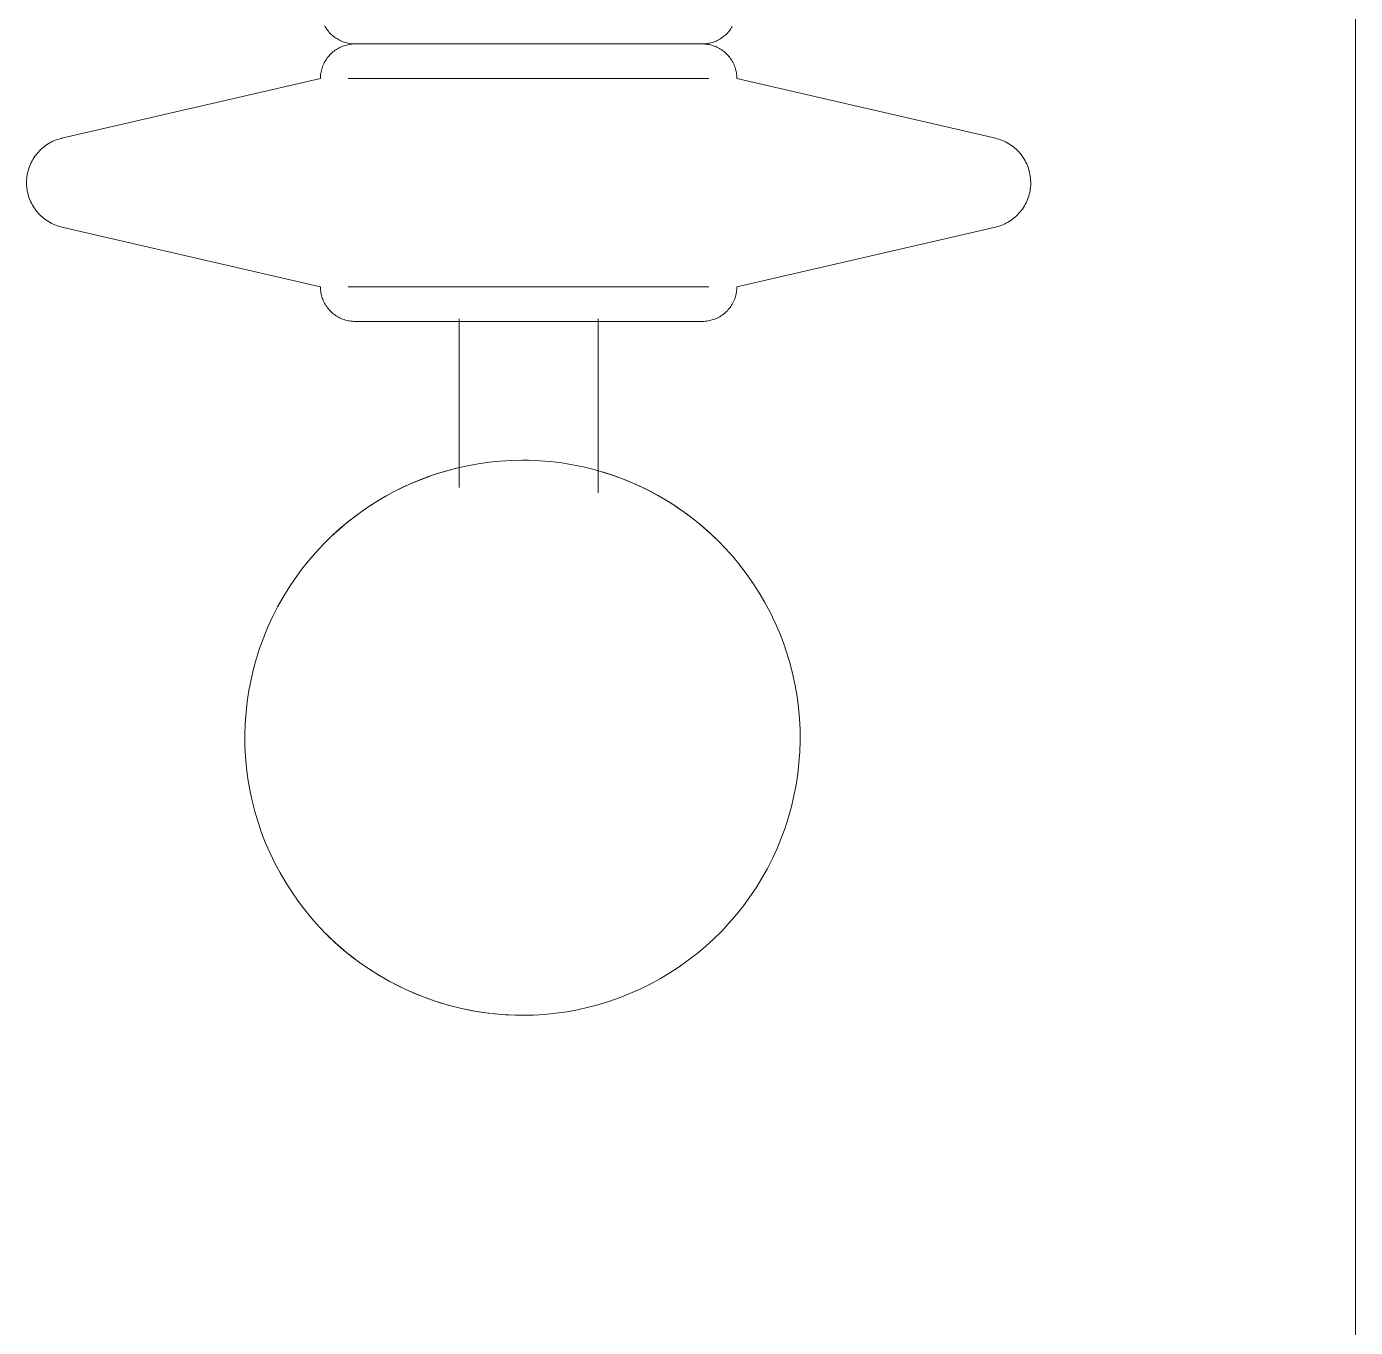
# Model space of a CAD drawing. Header units: inches. Extents: x 11834 to 13024, y -8101 to -6934.
# Drawn here: x 12478.49 to 12480.883, y -7351.098 to -7348.754 of the extents above; entities that cross this region are included whole.
import ezdxf

# ---------------------------------------------------------------- set-up
doc = ezdxf.new("R2010")
doc.units = ezdxf.units.IN
doc.header["$MEASUREMENT"] = 0
doc.layers.add('A-GENM', color=13, linetype='Continuous', lineweight=9)

# ---------------------------------------------------------------- blocks, each defined once
blk = doc.blocks.new('Foosball Table - Foosball Table-6977012-FIRST FLOOR POWER _ SIGNAL')
at = {"layer": 'A-GENM'}
for p, q in [((28, -12.0221), (28, 12.0221)), ((26.1361, -2.3125), (25.6705, -2.42)), ((26.5111, -2.3125), (26.1863, -2.3125)), ((26.8358, -2.3125), (26.5111, -2.3125)), ((27.3517, -2.42), (26.8861, -2.3125)), ((25.6705, -2.58), (26.1361, -2.6875)), ((26.8861, -2.6875), (27.3517, -2.58)), ((26.5111, -2.6875), (26.1863, -2.6875)), ((26.8358, -2.6875), (26.5111, -2.6875)), ((26.3861, -2.7455), (26.3861, -3.0493)), ((26.6361, -3.0589), (26.6361, -2.7455))]:
    blk.add_line(p, q, dxfattribs=at)
at = {"layer": 'A-GENM', "flags": 128}
for points in [[(26.1986, -2.25), (26.1961, -2.25), (26.1936, -2.2498), (26.1911, -2.2496), (26.1886, -2.2492), (26.1862, -2.2488), (26.1837, -2.2482), (26.1813, -2.2476), (26.1789, -2.2468), (26.1766, -2.246), (26.1742, -2.2451), (26.1719, -2.244), (26.1697, -2.2429), (26.1675, -2.2417), (26.1654, -2.2405), (26.1633, -2.2391), (26.1612, -2.2376), (26.1593, -2.2361), (26.1574, -2.2345), (26.1555, -2.2328), (26.1537, -2.231), (26.152, -2.2292), (26.1504, -2.2273), (26.1488, -2.2254), (26.1474, -2.2233), (26.146, -2.2213), (26.1447, -2.2191), (26.1434, -2.217)], [(26.8778, -2.2186), (26.8765, -2.2207), (26.8752, -2.2228), (26.8737, -2.2248), (26.8722, -2.2268), (26.8706, -2.2287), (26.8689, -2.2306), (26.8671, -2.2323), (26.8653, -2.234), (26.8634, -2.2357), (26.8614, -2.2372), (26.8594, -2.2387), (26.8573, -2.2401), (26.8552, -2.2414), (26.853, -2.2426), (26.8508, -2.2438), (26.8485, -2.2448), (26.8462, -2.2458), (26.8439, -2.2466), (26.8415, -2.2474), (26.8391, -2.248), (26.8366, -2.2486), (26.8342, -2.2491), (26.8317, -2.2495), (26.8292, -2.2497), (26.8267, -2.2499), (26.8242, -2.25), (26.8236, -2.25)], [(26.1361, -2.3125), (26.1361, -2.31), (26.1363, -2.3075), (26.1365, -2.305), (26.1369, -2.3025), (26.1373, -2.3001), (26.1379, -2.2976), (26.1385, -2.2952), (26.1392, -2.2928), (26.1401, -2.2905), (26.141, -2.2882), (26.142, -2.2859), (26.1431, -2.2836), (26.1443, -2.2814), (26.1456, -2.2793), (26.147, -2.2772), (26.1484, -2.2752), (26.15, -2.2732), (26.1516, -2.2713), (26.1533, -2.2694), (26.155, -2.2677), (26.1569, -2.266), (26.1587, -2.2643), (26.1607, -2.2628), (26.1627, -2.2613), (26.1648, -2.2599), (26.1669, -2.2586), (26.1691, -2.2574), (26.1713, -2.2562), (26.1736, -2.2552), (26.1759, -2.2542), (26.1783, -2.2534), (26.1807, -2.2526), (26.1831, -2.252), (26.1855, -2.2514), (26.1879, -2.2509), (26.1904, -2.2505), (26.1929, -2.2503), (26.1954, -2.2501), (26.1979, -2.25), (26.1986, -2.25)], [(26.3894, -2.25), (26.378, -2.25), (26.3668, -2.25), (26.3558, -2.25), (26.3451, -2.25), (26.3346, -2.25), (26.3244, -2.25), (26.3146, -2.25), (26.305, -2.25), (26.2958, -2.25), (26.2869, -2.25), (26.2784, -2.25), (26.2702, -2.25), (26.2624, -2.25), (26.2551, -2.25), (26.2481, -2.25), (26.2416, -2.25), (26.2355, -2.25), (26.2298, -2.25), (26.2246, -2.25), (26.2198, -2.25), (26.2155, -2.25), (26.2117, -2.25), (26.2083, -2.25), (26.2055, -2.25), (26.2031, -2.25), (26.2012, -2.25), (26.1999, -2.25), (26.199, -2.25), (26.1986, -2.25)], [(26.1986, -2.25), (26.1988, -2.25), (26.1996, -2.25), (26.2008, -2.25), (26.2026, -2.25), (26.2048, -2.25), (26.2075, -2.25), (26.2107, -2.25), (26.2144, -2.25), (26.2186, -2.25), (26.2232, -2.25), (26.2283, -2.25), (26.2339, -2.25), (26.2399, -2.25), (26.2463, -2.25), (26.2532, -2.25), (26.2604, -2.25), (26.2681, -2.25), (26.2761, -2.25), (26.2846, -2.25), (26.2933, -2.25), (26.3025, -2.25), (26.312, -2.25), (26.3218, -2.25), (26.3318, -2.25), (26.3422, -2.25), (26.3529, -2.25), (26.3638, -2.25), (26.3749, -2.25), (26.3863, -2.25), (26.3978, -2.25), (26.4096, -2.25), (26.4215, -2.25), (26.4335, -2.25), (26.4457, -2.25), (26.458, -2.25), (26.4703, -2.25), (26.4827, -2.25), (26.4952, -2.25), (26.5077, -2.25), (26.5111, -2.25)], [(26.5111, -2.25), (26.4986, -2.25), (26.4861, -2.25), (26.4737, -2.25), (26.4613, -2.25), (26.449, -2.25), (26.4368, -2.25), (26.4247, -2.25), (26.4128, -2.25), (26.401, -2.25), (26.3894, -2.25), (26.378, -2.25), (26.3668, -2.25), (26.3558, -2.25), (26.3451, -2.25), (26.3346, -2.25), (26.3244, -2.25), (26.3146, -2.25), (26.305, -2.25), (26.2958, -2.25), (26.2869, -2.25), (26.2784, -2.25), (26.2702, -2.25), (26.2624, -2.25), (26.2551, -2.25), (26.2481, -2.25), (26.2416, -2.25), (26.2355, -2.25), (26.2298, -2.25), (26.2246, -2.25), (26.2198, -2.25), (26.2155, -2.25), (26.2117, -2.25), (26.2083, -2.25), (26.2055, -2.25), (26.2031, -2.25), (26.2012, -2.25), (26.1999, -2.25), (26.199, -2.25), (26.1986, -2.25)], [(26.1986, -2.25), (26.1988, -2.25), (26.1996, -2.25), (26.2008, -2.25), (26.2026, -2.25), (26.2048, -2.25), (26.2075, -2.25), (26.2107, -2.25), (26.2144, -2.25), (26.2186, -2.25), (26.2232, -2.25), (26.2283, -2.25), (26.2339, -2.25), (26.2399, -2.25), (26.2463, -2.25), (26.2532, -2.25), (26.2604, -2.25), (26.2681, -2.25), (26.2761, -2.25), (26.2846, -2.25), (26.2933, -2.25), (26.3025, -2.25), (26.312, -2.25), (26.3218, -2.25), (26.3318, -2.25), (26.3422, -2.25), (26.3529, -2.25), (26.3638, -2.25), (26.3749, -2.25), (26.3863, -2.25)], [(26.5111, -2.25), (26.5236, -2.25), (26.536, -2.25), (26.5485, -2.25), (26.5609, -2.25), (26.5732, -2.25), (26.5854, -2.25), (26.5974, -2.25), (26.6094, -2.25), (26.6212, -2.25), (26.6328, -2.25), (26.6442, -2.25), (26.6554, -2.25), (26.6663, -2.25), (26.6771, -2.25), (26.6875, -2.25), (26.6977, -2.25), (26.7076, -2.25), (26.7171, -2.25), (26.7264, -2.25), (26.7352, -2.25), (26.7438, -2.25), (26.7519, -2.25), (26.7597, -2.25), (26.7671, -2.25), (26.774, -2.25), (26.7806, -2.25), (26.7867, -2.25), (26.7924, -2.25), (26.7976, -2.25), (26.8023, -2.25), (26.8066, -2.25), (26.8105, -2.25), (26.8138, -2.25), (26.8167, -2.25), (26.819, -2.25), (26.8209, -2.25), (26.8223, -2.25), (26.8232, -2.25), (26.8236, -2.25)], [(26.8236, -2.25), (26.8233, -2.25), (26.8226, -2.25), (26.8213, -2.25), (26.8196, -2.25), (26.8173, -2.25), (26.8146, -2.25), (26.8114, -2.25), (26.8077, -2.25), (26.8035, -2.25), (26.7989, -2.25), (26.7938, -2.25), (26.7883, -2.25), (26.7823, -2.25), (26.7758, -2.25), (26.769, -2.25), (26.7617, -2.25), (26.7541, -2.25), (26.746, -2.25), (26.7376, -2.25), (26.7288, -2.25), (26.7197, -2.25), (26.7102, -2.25), (26.7004, -2.25), (26.6903, -2.25), (26.6799, -2.25), (26.6693, -2.25), (26.6584, -2.25), (26.6472, -2.25), (26.6359, -2.25), (26.6243, -2.25), (26.6126, -2.25), (26.6007, -2.25), (26.5886, -2.25), (26.5765, -2.25), (26.5642, -2.25), (26.5518, -2.25), (26.5394, -2.25), (26.5269, -2.25), (26.5144, -2.25), (26.5111, -2.25)], [(26.6328, -2.25), (26.6442, -2.25), (26.6554, -2.25), (26.6663, -2.25), (26.6771, -2.25), (26.6875, -2.25), (26.6977, -2.25), (26.7076, -2.25), (26.7171, -2.25), (26.7264, -2.25), (26.7352, -2.25), (26.7438, -2.25), (26.7519, -2.25), (26.7597, -2.25), (26.7671, -2.25), (26.774, -2.25), (26.7806, -2.25), (26.7867, -2.25), (26.7924, -2.25), (26.7976, -2.25), (26.8023, -2.25), (26.8066, -2.25), (26.8105, -2.25), (26.8138, -2.25), (26.8167, -2.25), (26.819, -2.25), (26.8209, -2.25), (26.8223, -2.25), (26.8232, -2.25), (26.8236, -2.25)], [(26.8236, -2.25), (26.8233, -2.25), (26.8226, -2.25), (26.8213, -2.25), (26.8196, -2.25), (26.8173, -2.25), (26.8146, -2.25), (26.8114, -2.25), (26.8077, -2.25), (26.8035, -2.25), (26.7989, -2.25), (26.7938, -2.25), (26.7883, -2.25), (26.7823, -2.25), (26.7758, -2.25), (26.769, -2.25), (26.7617, -2.25), (26.7541, -2.25), (26.746, -2.25), (26.7376, -2.25), (26.7288, -2.25), (26.7197, -2.25), (26.7102, -2.25), (26.7004, -2.25), (26.6903, -2.25), (26.6799, -2.25), (26.6693, -2.25), (26.6584, -2.25), (26.6472, -2.25), (26.6359, -2.25)], [(26.8236, -2.25), (26.8261, -2.25), (26.8286, -2.2502), (26.8311, -2.2504), (26.8335, -2.2508), (26.836, -2.2512), (26.8384, -2.2518), (26.8408, -2.2524), (26.8432, -2.2532), (26.8456, -2.254), (26.8479, -2.2549), (26.8502, -2.256), (26.8524, -2.2571), (26.8546, -2.2583), (26.8568, -2.2595), (26.8589, -2.2609), (26.8609, -2.2624), (26.8629, -2.2639), (26.8648, -2.2655), (26.8666, -2.2672), (26.8684, -2.269), (26.8701, -2.2708), (26.8717, -2.2727), (26.8733, -2.2746), (26.8748, -2.2767), (26.8762, -2.2787), (26.8775, -2.2809), (26.8787, -2.283), (26.8798, -2.2853), (26.8809, -2.2875), (26.8818, -2.2899), (26.8827, -2.2922), (26.8834, -2.2946), (26.8841, -2.297), (26.8847, -2.2994), (26.8852, -2.3019), (26.8855, -2.3043), (26.8858, -2.3068), (26.886, -2.3093), (26.8861, -2.3118), (26.8861, -2.3125)], [(25.6705, -2.58), (25.6673, -2.5792), (25.6642, -2.5783), (25.661, -2.5772), (25.658, -2.576), (25.655, -2.5747), (25.652, -2.5733), (25.6491, -2.5718), (25.6463, -2.5701), (25.6435, -2.5684), (25.6408, -2.5665), (25.6382, -2.5645), (25.6356, -2.5624), (25.6332, -2.5603), (25.6308, -2.558), (25.6285, -2.5556), (25.6264, -2.5531), (25.6243, -2.5506), (25.6223, -2.548), (25.6204, -2.5453), (25.6187, -2.5425), (25.617, -2.5396), (25.6155, -2.5367), (25.6141, -2.5338), (25.6128, -2.5308), (25.6116, -2.5277), (25.6106, -2.5246), (25.6097, -2.5214), (25.6089, -2.5182), (25.6082, -2.515), (25.6077, -2.5118), (25.6073, -2.5085), (25.607, -2.5052), (25.6069, -2.502), (25.6069, -2.4987), (25.607, -2.4954), (25.6072, -2.4921), (25.6076, -2.4889), (25.6081, -2.4856), (25.6088, -2.4824), (25.6095, -2.4792), (25.6104, -2.476), (25.6114, -2.4729), (25.6126, -2.4698), (25.6138, -2.4668), (25.6152, -2.4638), (25.6167, -2.4609), (25.6184, -2.4581), (25.6201, -2.4553), (25.6219, -2.4525), (25.6239, -2.4499), (25.6259, -2.4473), (25.6281, -2.4449), (25.6304, -2.4425), (25.6327, -2.4402), (25.6351, -2.438), (25.6377, -2.4359), (25.6403, -2.4339), (25.643, -2.432), (25.6457, -2.4302), (25.6485, -2.4285), (25.6514, -2.427), (25.6544, -2.4255), (25.6574, -2.4242), (25.6604, -2.423), (25.6635, -2.4219), (25.6667, -2.421), (25.6699, -2.4201), (25.6705, -2.42)], [(27.3517, -2.42), (27.3548, -2.4208), (27.358, -2.4217), (27.3611, -2.4228), (27.3642, -2.424), (27.3672, -2.4253), (27.3701, -2.4267), (27.373, -2.4282), (27.3759, -2.4299), (27.3787, -2.4316), (27.3814, -2.4335), (27.384, -2.4355), (27.3865, -2.4376), (27.389, -2.4397), (27.3913, -2.442), (27.3936, -2.4444), (27.3958, -2.4469), (27.3979, -2.4494), (27.3998, -2.452), (27.4017, -2.4547), (27.4034, -2.4575), (27.4051, -2.4604), (27.4066, -2.4633), (27.408, -2.4662), (27.4093, -2.4692), (27.4105, -2.4723), (27.4115, -2.4754), (27.4125, -2.4786), (27.4132, -2.4818), (27.4139, -2.485), (27.4145, -2.4882), (27.4149, -2.4915), (27.4151, -2.4948), (27.4153, -2.498), (27.4153, -2.5013), (27.4152, -2.5046), (27.4149, -2.5079), (27.4145, -2.5111), (27.414, -2.5144), (27.4134, -2.5176), (27.4126, -2.5208), (27.4117, -2.524), (27.4107, -2.5271), (27.4096, -2.5302), (27.4083, -2.5332), (27.4069, -2.5362), (27.4054, -2.5391), (27.4038, -2.5419), (27.402, -2.5447), (27.4002, -2.5475), (27.3983, -2.5501), (27.3962, -2.5527), (27.394, -2.5551), (27.3918, -2.5575), (27.3894, -2.5598), (27.387, -2.562), (27.3845, -2.5641), (27.3819, -2.5661), (27.3792, -2.568), (27.3764, -2.5698), (27.3736, -2.5715), (27.3707, -2.573), (27.3678, -2.5745), (27.3648, -2.5758), (27.3617, -2.577), (27.3586, -2.5781), (27.3555, -2.579), (27.3523, -2.5799), (27.3517, -2.58)], [(26.1986, -2.75), (26.1961, -2.75), (26.1936, -2.7498), (26.1911, -2.7496), (26.1886, -2.7492), (26.1862, -2.7488), (26.1837, -2.7482), (26.1813, -2.7476), (26.1789, -2.7468), (26.1766, -2.746), (26.1742, -2.7451), (26.1719, -2.744), (26.1697, -2.7429), (26.1675, -2.7417), (26.1654, -2.7405), (26.1633, -2.7391), (26.1612, -2.7376), (26.1593, -2.7361), (26.1574, -2.7345), (26.1555, -2.7328), (26.1537, -2.731), (26.152, -2.7292), (26.1504, -2.7273), (26.1488, -2.7254), (26.1474, -2.7233), (26.146, -2.7213), (26.1447, -2.7191), (26.1434, -2.717), (26.1423, -2.7147), (26.1413, -2.7125), (26.1403, -2.7101), (26.1395, -2.7078), (26.1387, -2.7054), (26.138, -2.703), (26.1375, -2.7006), (26.137, -2.6981), (26.1366, -2.6957), (26.1363, -2.6932), (26.1362, -2.6907), (26.1361, -2.6882), (26.1361, -2.6875)], [(26.8861, -2.6875), (26.886, -2.69), (26.8859, -2.6925), (26.8856, -2.695), (26.8853, -2.6975), (26.8848, -2.6999), (26.8843, -2.7024), (26.8836, -2.7048), (26.8829, -2.7072), (26.8821, -2.7095), (26.8811, -2.7118), (26.8801, -2.7141), (26.879, -2.7164), (26.8778, -2.7186), (26.8765, -2.7207), (26.8752, -2.7228), (26.8737, -2.7248), (26.8722, -2.7268), (26.8706, -2.7287), (26.8689, -2.7306), (26.8671, -2.7323), (26.8653, -2.734), (26.8634, -2.7357), (26.8614, -2.7372), (26.8594, -2.7387), (26.8573, -2.7401), (26.8552, -2.7414), (26.853, -2.7426), (26.8508, -2.7438), (26.8485, -2.7448), (26.8462, -2.7458), (26.8439, -2.7466), (26.8415, -2.7474), (26.8391, -2.748), (26.8366, -2.7486), (26.8342, -2.7491), (26.8317, -2.7495), (26.8292, -2.7497), (26.8267, -2.7499), (26.8242, -2.75), (26.8236, -2.75)], [(26.3894, -2.75), (26.378, -2.75), (26.3668, -2.75), (26.3558, -2.75), (26.3451, -2.75), (26.3346, -2.75), (26.3244, -2.75), (26.3146, -2.75), (26.305, -2.75), (26.2958, -2.75), (26.2869, -2.75), (26.2784, -2.75), (26.2702, -2.75), (26.2624, -2.75), (26.2551, -2.75), (26.2481, -2.75), (26.2416, -2.75), (26.2355, -2.75), (26.2298, -2.75), (26.2246, -2.75), (26.2198, -2.75), (26.2155, -2.75), (26.2117, -2.75), (26.2083, -2.75), (26.2055, -2.75), (26.2031, -2.75), (26.2012, -2.75), (26.1999, -2.75), (26.199, -2.75), (26.1986, -2.75)], [(26.1986, -2.75), (26.1988, -2.75), (26.1996, -2.75), (26.2008, -2.75), (26.2026, -2.75), (26.2048, -2.75), (26.2075, -2.75), (26.2107, -2.75), (26.2144, -2.75), (26.2186, -2.75), (26.2232, -2.75), (26.2283, -2.75), (26.2339, -2.75), (26.2399, -2.75), (26.2463, -2.75), (26.2532, -2.75), (26.2604, -2.75), (26.2681, -2.75), (26.2761, -2.75), (26.2846, -2.75), (26.2933, -2.75), (26.3025, -2.75), (26.312, -2.75), (26.3218, -2.75), (26.3318, -2.75), (26.3422, -2.75), (26.3529, -2.75), (26.3638, -2.75), (26.3749, -2.75), (26.3863, -2.75), (26.3978, -2.75), (26.4096, -2.75), (26.4215, -2.75), (26.4335, -2.75), (26.4457, -2.75), (26.458, -2.75), (26.4703, -2.75), (26.4827, -2.75), (26.4952, -2.75), (26.5077, -2.75), (26.5111, -2.75)], [(26.5111, -2.75), (26.5236, -2.75), (26.536, -2.75), (26.5485, -2.75), (26.5609, -2.75), (26.5732, -2.75), (26.5854, -2.75), (26.5974, -2.75), (26.6094, -2.75), (26.6212, -2.75), (26.6328, -2.75), (26.6442, -2.75), (26.6554, -2.75), (26.6663, -2.75), (26.6771, -2.75), (26.6875, -2.75), (26.6977, -2.75), (26.7076, -2.75), (26.7171, -2.75), (26.7264, -2.75), (26.7352, -2.75), (26.7438, -2.75), (26.7519, -2.75), (26.7597, -2.75), (26.7671, -2.75), (26.774, -2.75), (26.7806, -2.75), (26.7867, -2.75), (26.7924, -2.75), (26.7976, -2.75), (26.8023, -2.75), (26.8066, -2.75), (26.8105, -2.75), (26.8138, -2.75), (26.8167, -2.75), (26.819, -2.75), (26.8209, -2.75), (26.8223, -2.75), (26.8232, -2.75), (26.8236, -2.75)], [(26.8236, -2.75), (26.8233, -2.75), (26.8226, -2.75), (26.8213, -2.75), (26.8196, -2.75), (26.8173, -2.75), (26.8146, -2.75), (26.8114, -2.75), (26.8077, -2.75), (26.8035, -2.75), (26.7989, -2.75), (26.7938, -2.75), (26.7883, -2.75), (26.7823, -2.75), (26.7758, -2.75), (26.769, -2.75), (26.7617, -2.75), (26.7541, -2.75), (26.746, -2.75), (26.7376, -2.75), (26.7288, -2.75), (26.7197, -2.75), (26.7102, -2.75), (26.7004, -2.75), (26.6903, -2.75), (26.6799, -2.75), (26.6693, -2.75), (26.6584, -2.75), (26.6472, -2.75), (26.6359, -2.75)], [(26.5, -3), (26.48, -3.0004), (26.46, -3.0016), (26.4401, -3.0036), (26.4203, -3.0064), (26.4007, -3.01), (26.3811, -3.0143), (26.3618, -3.0195), (26.3427, -3.0254), (26.3239, -3.0321), (26.3053, -3.0395), (26.287, -3.0476), (26.2691, -3.0565), (26.2516, -3.0661), (26.2344, -3.0764)], [(26.5, -4), (26.52, -3.9996), (26.54, -3.9984), (26.5599, -3.9964), (26.5797, -3.9936), (26.5993, -3.99), (26.6189, -3.9857), (26.6382, -3.9805), (26.6573, -3.9746), (26.6761, -3.9679), (26.6947, -3.9605), (26.713, -3.9524), (26.7309, -3.9435), (26.7484, -3.9339), (26.7656, -3.9236), (26.7823, -3.9127), (26.7986, -3.901), (26.8144, -3.8888), (26.8297, -3.8759), (26.8445, -3.8624), (26.8587, -3.8484), (26.8723, -3.8337), (26.8854, -3.8186), (26.8978, -3.8029), (26.9096, -3.7868), (26.9207, -3.7702), (26.9312, -3.7531), (26.941, -3.7357), (26.9501, -3.7178), (26.9584, -3.6997), (26.966, -3.6812), (26.9729, -3.6624), (26.979, -3.6434), (26.9844, -3.6241), (26.9889, -3.6046), (26.9927, -3.585), (26.9957, -3.5652), (26.9979, -3.5453), (26.9994, -3.5254), (27, -3.5054), (26.9998, -3.4854), (26.9988, -3.4654), (26.997, -3.4455), (26.9944, -3.4257), (26.9911, -3.406), (26.9869, -3.3864), (26.982, -3.367), (26.9763, -3.3478), (26.9698, -3.3289), (26.9626, -3.3103), (26.9546, -3.2919), (26.946, -3.2739), (26.9366, -3.2563), (26.9265, -3.239), (26.9157, -3.2222), (26.9042, -3.2057), (26.8922, -3.1898), (26.8794, -3.1744), (26.8661, -3.1595), (26.8522, -3.1451), (26.8377, -3.1313), (26.8227, -3.1181), (26.8072, -3.1055), (26.7912, -3.0935), (26.7747, -3.0822), (26.7578, -3.0716), (26.7404, -3.0616), (26.7227, -3.0523), (26.7046, -3.0438), (26.6862, -3.036), (26.6675, -3.0289), (26.6485, -3.0226), (26.6293, -3.017), (26.6099, -3.0122), (26.5903, -3.0082), (26.5706, -3.005), (26.5507, -3.0026), (26.5308, -3.0009), (26.5108, -3.0001), (26.5, -3)], [(26.2344, -3.0764), (26.2177, -3.0873), (26.2014, -3.099), (26.1856, -3.1112), (26.1703, -3.1241), (26.1555, -3.1376), (26.1413, -3.1516), (26.1277, -3.1663), (26.1146, -3.1814), (26.1022, -3.1971), (26.0904, -3.2132), (26.0793, -3.2298), (26.0688, -3.2469), (26.059, -3.2643), (26.0499, -3.2822), (26.0416, -3.3003), (26.034, -3.3188), (26.0271, -3.3376), (26.021, -3.3566), (26.0156, -3.3759), (26.0111, -3.3954), (26.0073, -3.415), (26.0043, -3.4348), (26.0021, -3.4547), (26.0006, -3.4746), (26, -3.4946), (26.0002, -3.5146), (26.0012, -3.5346), (26.003, -3.5545), (26.0056, -3.5743), (26.0089, -3.594), (26.0131, -3.6136), (26.018, -3.633), (26.0237, -3.6522), (26.0302, -3.6711), (26.0374, -3.6897), (26.0454, -3.7081), (26.054, -3.7261), (26.0634, -3.7437), (26.0735, -3.761), (26.0843, -3.7778), (26.0958, -3.7943), (26.1078, -3.8102), (26.1206, -3.8256), (26.1339, -3.8405), (26.1478, -3.8549), (26.1623, -3.8687), (26.1773, -3.8819), (26.1928, -3.8945), (26.2088, -3.9065), (26.2253, -3.9178), (26.2422, -3.9284), (26.2596, -3.9384), (26.2773, -3.9477), (26.2954, -3.9562), (26.3138, -3.964), (26.3325, -3.9711), (26.3515, -3.9774), (26.3707, -3.983), (26.3901, -3.9878), (26.4097, -3.9918), (26.4294, -3.995), (26.4493, -3.9974), (26.4692, -3.9991), (26.4892, -3.9999), (26.5, -4)]]:
    blk.add_lwpolyline(points, dxfattribs=at)
at = {"layer": 'A-GENM'}
for start, end in [(103.9588, 135), (45, 73.2706), (225, 270)]:
    blk.add_arc((26.5, -3.5), 0.5, start, end, dxfattribs=at)

msp = doc.modelspace()

# ---------------------------------------------------------------- block references
at = {"layer": 'A-GENM'}
msp.add_blockref('Foosball Table - Foosball Table-6977012-FIRST FLOOR POWER _ SIGNAL', (12452.8833, -7346.5351), dxfattribs=at)

doc.saveas('drawing.dxf')
